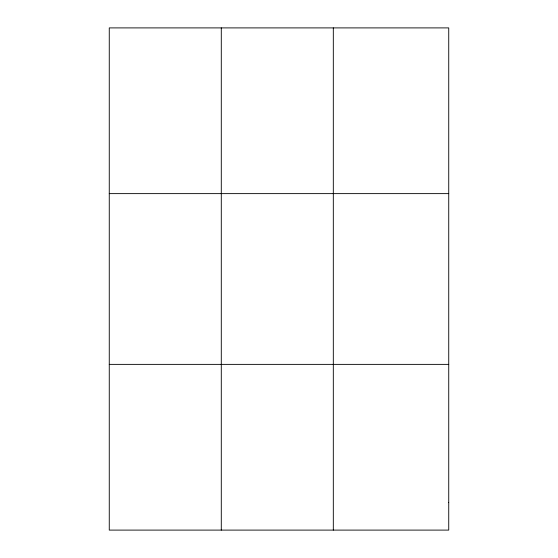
<?xml version="1.0" encoding="UTF-8"?>
<svg xmlns="http://www.w3.org/2000/svg" width="558" height="558" viewBox="0 0 558 558"><rect width="100%" height="100%" fill="white"/><g stroke="black" fill="none" stroke-linecap="round" stroke-linejoin="round"><path stroke-width="0.84" d="M221.289 530.1L221.289 27.9M333.314 530.1L333.314 27.9M109.263 193.626L448.737 193.626M109.263 364.374L448.737 364.374M448.737 502.479L448.737 530.1L109.263 530.1L109.263 27.9L448.737 27.9L448.737 502.479"/></g></svg>
